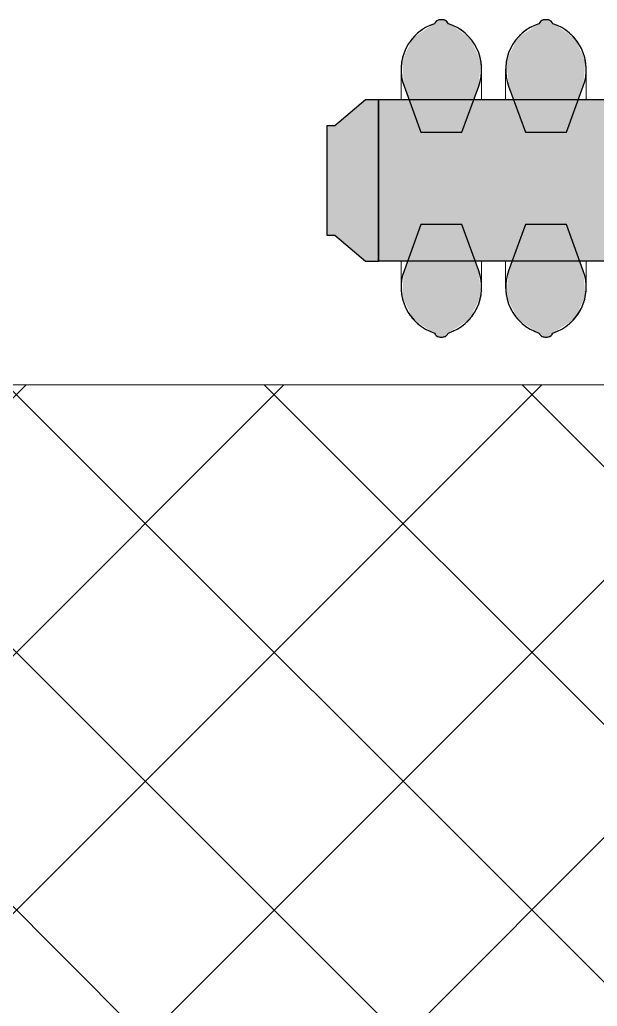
# Model space of a CAD drawing. Header units: inches. Extents: x -1287 to 1590, y -3558 to 989.
# Drawn here: x 929.92 to 947.87, y 535.02 to 565.69 of the extents above; entities that cross this region are included whole.
import ezdxf

# ---------------------------------------------------------------- set-up
doc = ezdxf.new("R2010")
doc.units = ezdxf.units.IN
doc.header["$MEASUREMENT"] = 0
doc.layers.add('A-GENM', color=13, linetype='Continuous', lineweight=9)
doc.layers.add('Q-CASE', color=31, linetype='Continuous', lineweight=9)

# ---------------------------------------------------------------- blocks, each defined once
blk = doc.blocks.new('Desk50 - Desk-7240542-1st Floor Construction')
at = {"layer": 'Q-CASE'}
h = blk.add_hatch(dxfattribs=at)
h.set_pattern_fill('FP_19', color=256, style=0, pattern_type=2)
h.set_pattern_definition([(45, (1354.494, 281.593), (-4.006467, 4.006467), []), (135, (1354.494, 281.593), (-4.006467, -4.006467), [])])
h.paths.add_polyline_path([(2283.603, 806.123), (2320.319, 806.123), (2320.319, 835.935), (2283.603, 835.935), (2283.603, 835.603), (2247.783, 835.603), (2247.783, 806.123)], flags=0)
blk.add_line((2320.319, 835.935), (2283.603, 835.935), dxfattribs=at)
blk = doc.blocks.new('Cast_Iron_Radiator_8182 - Cast_Iron_Radiator_8182-V46-1st Floor Construction')
at = {"layer": 'A-GENM'}
h = blk.add_hatch(color=7, dxfattribs=at)
h.paths.add_polyline_path([(11.726, 3.66), (11.379, 4.372), (10.693, 4.848), (10.626, 4.91), (10.463, 4.933), (10.374, 4.91), (10.282, 4.809), (9.621, 4.372), (9.274, 3.66), (9.339, 2.87), (9.861, 1.435), (11.139, 1.435), (11.661, 2.87)], flags=0)
h.paths.add_polyline_path([(11.726, -3.66), (11.661, -2.87), (11.139, -1.435), (9.861, -1.435), (9.339, -2.87), (9.274, -3.66), (9.621, -4.372), (10.307, -4.848), (10.374, -4.91), (10.537, -4.933), (10.626, -4.91), (10.718, -4.809), (11.379, -4.372), (11.605, -3.909)], flags=0)
h = blk.add_hatch(color=7, dxfattribs=at)
h.paths.add_polyline_path([(14.976, -3.66), (14.911, -2.87), (14.389, -1.435), (13.111, -1.435), (12.589, -2.87), (12.524, -3.66), (12.871, -4.372), (13.557, -4.848), (13.624, -4.91), (13.787, -4.933), (13.876, -4.91), (13.968, -4.809), (14.629, -4.372), (14.855, -3.909)], flags=0)
h.paths.add_polyline_path([(14.976, 3.66), (14.629, 4.372), (13.943, 4.848), (13.876, 4.91), (13.713, 4.933), (13.624, 4.91), (13.532, 4.809), (12.871, 4.372), (12.524, 3.66), (12.589, 2.87), (13.111, 1.435), (14.389, 1.435), (14.911, 2.87)], flags=0)
for points in [[(15.702, -2.438), (15.702, 2.561), (-7.179, 2.561), (-7.179, -2.438), (11.735, -2.438)], [(17.314, -1.634), (17.314, 1.77), (17.064, 1.77), (16.106, 2.574), (15.702, 2.574), (15.702, -2.438), (16.106, -2.438), (17.064, -1.634)]]:
    blk.add_hatch(color=7, dxfattribs=at).paths.add_polyline_path(points, flags=0)
at = {"layer": 'A-GENM', "color": 8, "lineweight": 30}
for p, q in [((10.537, 4.933), (10.463, 4.933)), ((13.787, 4.933), (13.713, 4.933)), ((10.307, 4.848), (10.282, 4.809)), ((10.718, 4.809), (10.693, 4.848)), ((13.557, 4.848), (13.532, 4.809)), ((13.968, 4.809), (13.943, 4.848)), ((9.339, 2.87), (9.861, 1.435)), ((11.139, 1.435), (11.661, 2.87)), ((12.589, 2.87), (13.111, 1.435)), ((14.389, 1.435), (14.911, 2.87)), ((15.702, 2.561), (-7.179, 2.561)), ((16.106, 2.574), (15.702, 2.574)), ((15.702, 2.574), (15.702, -2.438)), ((15.702, -2.438), (15.702, 2.561)), ((17.314, 1.77), (17.064, 1.77)), ((17.314, -1.634), (17.314, 1.77)), ((9.861, 1.435), (11.139, 1.435)), ((13.111, 1.435), (14.389, 1.435)), ((9.861, -1.435), (9.339, -2.87)), ((11.139, -1.435), (9.861, -1.435)), ((11.661, -2.87), (11.139, -1.435)), ((13.111, -1.435), (12.589, -2.87)), ((14.389, -1.435), (13.111, -1.435)), ((14.911, -2.87), (14.389, -1.435)), ((17.064, -1.634), (17.314, -1.634)), ((-7.179, -2.438), (15.702, -2.438)), ((15.702, -2.438), (16.106, -2.438)), ((10.282, -4.809), (10.307, -4.848)), ((10.693, -4.848), (10.718, -4.809)), ((13.532, -4.809), (13.557, -4.848)), ((13.943, -4.848), (13.968, -4.809)), ((10.463, -4.933), (10.537, -4.933)), ((13.713, -4.933), (13.787, -4.933))]:
    blk.add_line(p, q, dxfattribs=at)
at = {"layer": 'A-GENM', "flags": 128}
for points in [[(10.307, 4.848), (10.312, 4.854), (10.316, 4.86), (10.321, 4.866), (10.325, 4.872), (10.331, 4.877), (10.336, 4.882), (10.341, 4.887), (10.347, 4.892), (10.353, 4.896), (10.359, 4.901), (10.365, 4.905), (10.372, 4.909), (10.378, 4.912), (10.385, 4.915), (10.392, 4.918), (10.399, 4.921), (10.406, 4.924), (10.413, 4.926), (10.42, 4.928), (10.427, 4.929), (10.434, 4.93), (10.442, 4.931), (10.449, 4.932), (10.457, 4.933), (10.463, 4.933)], [(10.537, 4.933), (10.544, 4.932), (10.552, 4.932), (10.559, 4.931), (10.567, 4.93), (10.574, 4.929), (10.581, 4.927), (10.588, 4.925), (10.595, 4.923), (10.602, 4.921), (10.609, 4.918), (10.616, 4.915), (10.623, 4.912), (10.629, 4.908), (10.636, 4.904), (10.642, 4.9), (10.648, 4.896), (10.654, 4.891), (10.659, 4.887), (10.665, 4.882), (10.67, 4.876), (10.675, 4.871), (10.68, 4.865), (10.685, 4.859), (10.689, 4.854), (10.693, 4.848)], [(13.557, 4.848), (13.562, 4.854), (13.566, 4.86), (13.571, 4.866), (13.575, 4.872), (13.581, 4.877), (13.586, 4.882), (13.591, 4.887), (13.597, 4.892), (13.603, 4.896), (13.609, 4.901), (13.615, 4.905), (13.622, 4.909), (13.628, 4.912), (13.635, 4.915), (13.642, 4.918), (13.649, 4.921), (13.656, 4.924), (13.663, 4.926), (13.67, 4.928), (13.677, 4.929), (13.684, 4.93), (13.692, 4.931), (13.699, 4.932), (13.707, 4.933), (13.713, 4.933)], [(13.787, 4.933), (13.794, 4.932), (13.802, 4.932), (13.809, 4.931), (13.817, 4.93), (13.824, 4.929), (13.831, 4.927), (13.838, 4.925), (13.845, 4.923), (13.852, 4.921), (13.859, 4.918), (13.866, 4.915), (13.873, 4.912), (13.879, 4.908), (13.886, 4.904), (13.892, 4.9), (13.898, 4.896), (13.904, 4.891), (13.909, 4.887), (13.915, 4.882), (13.92, 4.876), (13.925, 4.871), (13.93, 4.865), (13.935, 4.859), (13.939, 4.854), (13.943, 4.848)], [(9.248, 3.383), (9.249, 3.443), (9.253, 3.503), (9.259, 3.563), (9.267, 3.622), (9.278, 3.681), (9.291, 3.74), (9.307, 3.798), (9.324, 3.855), (9.344, 3.911), (9.367, 3.967), (9.391, 4.022), (9.418, 4.076), (9.446, 4.128), (9.477, 4.18), (9.51, 4.23), (9.545, 4.279), (9.582, 4.326), (9.62, 4.372), (9.661, 4.416), (9.703, 4.459), (9.747, 4.5), (9.792, 4.539), (9.839, 4.576), (9.888, 4.612), (9.938, 4.645), (9.989, 4.677), (10.041, 4.706), (10.095, 4.733), (10.149, 4.758), (10.205, 4.781), (10.261, 4.802), (10.282, 4.809)], [(10.718, 4.809), (10.775, 4.789), (10.831, 4.767), (10.885, 4.743), (10.939, 4.716), (10.992, 4.688), (11.044, 4.657), (11.094, 4.624), (11.143, 4.59), (11.191, 4.553), (11.237, 4.515), (11.281, 4.474), (11.324, 4.432), (11.365, 4.389), (11.404, 4.343), (11.442, 4.296), (11.477, 4.248), (11.511, 4.198), (11.543, 4.147), (11.572, 4.095), (11.599, 4.042), (11.625, 3.987), (11.648, 3.932), (11.669, 3.876), (11.687, 3.819), (11.703, 3.761), (11.717, 3.703), (11.729, 3.644), (11.738, 3.585), (11.745, 3.525), (11.75, 3.465), (11.752, 3.405), (11.752, 3.383)], [(12.498, 3.383), (12.499, 3.443), (12.503, 3.503), (12.509, 3.563), (12.517, 3.622), (12.528, 3.681), (12.541, 3.74), (12.557, 3.798), (12.574, 3.855), (12.594, 3.911), (12.617, 3.967), (12.641, 4.022), (12.668, 4.076), (12.696, 4.128), (12.727, 4.18), (12.76, 4.23), (12.795, 4.279), (12.832, 4.326), (12.87, 4.372), (12.911, 4.416), (12.953, 4.459), (12.997, 4.5), (13.042, 4.539), (13.089, 4.576), (13.138, 4.612), (13.188, 4.645), (13.239, 4.677), (13.291, 4.706), (13.345, 4.733), (13.399, 4.758), (13.455, 4.781), (13.511, 4.802), (13.532, 4.809)], [(13.968, 4.809), (14.025, 4.789), (14.081, 4.767), (14.135, 4.743), (14.189, 4.716), (14.242, 4.688), (14.294, 4.657), (14.344, 4.624), (14.393, 4.59), (14.441, 4.553), (14.487, 4.515), (14.531, 4.474), (14.574, 4.432), (14.615, 4.389), (14.654, 4.343), (14.692, 4.296), (14.727, 4.248), (14.761, 4.198), (14.793, 4.147), (14.822, 4.095), (14.849, 4.042), (14.875, 3.987), (14.898, 3.932), (14.919, 3.876), (14.937, 3.819), (14.953, 3.761), (14.967, 3.703), (14.979, 3.644), (14.988, 3.585), (14.995, 3.525), (15, 3.465), (15.002, 3.405), (15.002, 3.383)], [(9.248, 2.571), (9.248, 2.642), (9.248, 2.71), (9.248, 2.775), (9.248, 2.837), (9.248, 2.896), (9.248, 2.952), (9.248, 3.005), (9.248, 3.055), (9.248, 3.102), (9.248, 3.145), (9.248, 3.185), (9.248, 3.221), (9.248, 3.254), (9.248, 3.283), (9.248, 3.309), (9.248, 3.33), (9.248, 3.348), (9.248, 3.363), (9.248, 3.373), (9.248, 3.38), (9.248, 3.383), (9.248, 3.383)], [(11.752, 3.383), (11.752, 3.381), (11.752, 3.375), (11.752, 3.366), (11.752, 3.353), (11.752, 3.336), (11.752, 3.315), (11.752, 3.29), (11.752, 3.262), (11.752, 3.23), (11.752, 3.195), (11.752, 3.156), (11.752, 3.114), (11.752, 3.068), (11.752, 3.019), (11.752, 2.967), (11.752, 2.911), (11.752, 2.853), (11.752, 2.792), (11.752, 2.727), (11.752, 2.66), (11.752, 2.591), (11.752, 2.561)], [(12.498, 2.571), (12.498, 2.642), (12.498, 2.71), (12.498, 2.775), (12.498, 2.837), (12.498, 2.896), (12.498, 2.952), (12.498, 3.005), (12.498, 3.055), (12.498, 3.102), (12.498, 3.145), (12.498, 3.185), (12.498, 3.221), (12.498, 3.254), (12.498, 3.283), (12.498, 3.309), (12.498, 3.33), (12.498, 3.348), (12.498, 3.363), (12.498, 3.373), (12.498, 3.38), (12.498, 3.383), (12.498, 3.383)], [(15.002, 3.383), (15.002, 3.381), (15.002, 3.375), (15.002, 3.366), (15.002, 3.353), (15.002, 3.336), (15.002, 3.315), (15.002, 3.29), (15.002, 3.262), (15.002, 3.23), (15.002, 3.195), (15.002, 3.156), (15.002, 3.114), (15.002, 3.068), (15.002, 3.019), (15.002, 2.967), (15.002, 2.911), (15.002, 2.853), (15.002, 2.792), (15.002, 2.727), (15.002, 2.66), (15.002, 2.591), (15.002, 2.561)], [(9.248, -3.383), (9.248, -3.381), (9.248, -3.375), (9.248, -3.366), (9.248, -3.353), (9.248, -3.336), (9.248, -3.315), (9.248, -3.29), (9.248, -3.262), (9.248, -3.23), (9.248, -3.195), (9.248, -3.156), (9.248, -3.114), (9.248, -3.068), (9.248, -3.019), (9.248, -2.967), (9.248, -2.911), (9.248, -2.853), (9.248, -2.792), (9.248, -2.727), (9.248, -2.66), (9.248, -2.591), (9.248, -2.518), (9.248, -2.444)], [(11.752, -2.438), (11.752, -2.498), (11.752, -2.571), (11.752, -2.642), (11.752, -2.71), (11.752, -2.775), (11.752, -2.837), (11.752, -2.896), (11.752, -2.952), (11.752, -3.005), (11.752, -3.055), (11.752, -3.102), (11.752, -3.145), (11.752, -3.185), (11.752, -3.221), (11.752, -3.254), (11.752, -3.283), (11.752, -3.309), (11.752, -3.33), (11.752, -3.348), (11.752, -3.363), (11.752, -3.373), (11.752, -3.38), (11.752, -3.383), (11.752, -3.383)], [(12.498, -3.383), (12.498, -3.381), (12.498, -3.375), (12.498, -3.366), (12.498, -3.353), (12.498, -3.336), (12.498, -3.315), (12.498, -3.29), (12.498, -3.262), (12.498, -3.23), (12.498, -3.195), (12.498, -3.156), (12.498, -3.114), (12.498, -3.068), (12.498, -3.019), (12.498, -2.967), (12.498, -2.911), (12.498, -2.853), (12.498, -2.792), (12.498, -2.727), (12.498, -2.66), (12.498, -2.591), (12.498, -2.518), (12.498, -2.444)], [(15.002, -2.438), (15.002, -2.498), (15.002, -2.571), (15.002, -2.642), (15.002, -2.71), (15.002, -2.775), (15.002, -2.837), (15.002, -2.896), (15.002, -2.952), (15.002, -3.005), (15.002, -3.055), (15.002, -3.102), (15.002, -3.145), (15.002, -3.185), (15.002, -3.221), (15.002, -3.254), (15.002, -3.283), (15.002, -3.309), (15.002, -3.33), (15.002, -3.348), (15.002, -3.363), (15.002, -3.373), (15.002, -3.38), (15.002, -3.383), (15.002, -3.383)], [(10.282, -4.809), (10.225, -4.789), (10.169, -4.767), (10.115, -4.743), (10.061, -4.716), (10.008, -4.688), (9.956, -4.657), (9.906, -4.624), (9.857, -4.59), (9.809, -4.553), (9.763, -4.515), (9.719, -4.474), (9.676, -4.432), (9.635, -4.389), (9.596, -4.343), (9.558, -4.296), (9.523, -4.248), (9.489, -4.198), (9.457, -4.147), (9.428, -4.095), (9.401, -4.042), (9.375, -3.987), (9.352, -3.932), (9.331, -3.876), (9.313, -3.819), (9.297, -3.761), (9.283, -3.703), (9.271, -3.644), (9.262, -3.585), (9.255, -3.525), (9.25, -3.465), (9.248, -3.405), (9.248, -3.383)], [(11.752, -3.383), (11.751, -3.443), (11.747, -3.503), (11.741, -3.563), (11.733, -3.622), (11.722, -3.681), (11.709, -3.74), (11.693, -3.798), (11.676, -3.855), (11.656, -3.911), (11.633, -3.967), (11.609, -4.022), (11.582, -4.076), (11.554, -4.128), (11.523, -4.18), (11.49, -4.23), (11.455, -4.279), (11.418, -4.326), (11.38, -4.372), (11.339, -4.416), (11.297, -4.459), (11.253, -4.5), (11.208, -4.539), (11.161, -4.576), (11.112, -4.612), (11.062, -4.645), (11.011, -4.677), (10.959, -4.706), (10.905, -4.733), (10.851, -4.758), (10.795, -4.781), (10.739, -4.802), (10.718, -4.809)], [(13.532, -4.809), (13.475, -4.789), (13.419, -4.767), (13.365, -4.743), (13.311, -4.716), (13.258, -4.688), (13.206, -4.657), (13.156, -4.624), (13.107, -4.59), (13.059, -4.553), (13.013, -4.515), (12.969, -4.474), (12.926, -4.432), (12.885, -4.389), (12.846, -4.343), (12.808, -4.296), (12.773, -4.248), (12.739, -4.198), (12.707, -4.147), (12.678, -4.095), (12.651, -4.042), (12.625, -3.987), (12.602, -3.932), (12.581, -3.876), (12.563, -3.819), (12.547, -3.761), (12.533, -3.703), (12.521, -3.644), (12.512, -3.585), (12.505, -3.525), (12.5, -3.465), (12.498, -3.405), (12.498, -3.383)], [(15.002, -3.383), (15.001, -3.443), (14.997, -3.503), (14.991, -3.563), (14.983, -3.622), (14.972, -3.681), (14.959, -3.74), (14.943, -3.798), (14.926, -3.855), (14.906, -3.911), (14.883, -3.967), (14.859, -4.022), (14.832, -4.076), (14.804, -4.128), (14.773, -4.18), (14.74, -4.23), (14.705, -4.279), (14.668, -4.326), (14.63, -4.372), (14.589, -4.416), (14.547, -4.459), (14.503, -4.5), (14.458, -4.539), (14.411, -4.576), (14.362, -4.612), (14.312, -4.645), (14.261, -4.677), (14.209, -4.706), (14.155, -4.733), (14.101, -4.758), (14.045, -4.781), (13.989, -4.802), (13.968, -4.809)], [(10.463, -4.933), (10.456, -4.932), (10.448, -4.932), (10.441, -4.931), (10.433, -4.93), (10.426, -4.929), (10.419, -4.927), (10.412, -4.925), (10.405, -4.923), (10.398, -4.921), (10.391, -4.918), (10.384, -4.915), (10.377, -4.912), (10.371, -4.908), (10.364, -4.904), (10.358, -4.9), (10.352, -4.896), (10.346, -4.891), (10.341, -4.887), (10.335, -4.882), (10.33, -4.876), (10.325, -4.871), (10.32, -4.865), (10.315, -4.859), (10.311, -4.854), (10.307, -4.848)], [(10.693, -4.848), (10.688, -4.854), (10.684, -4.86), (10.679, -4.866), (10.675, -4.872), (10.669, -4.877), (10.664, -4.882), (10.659, -4.887), (10.653, -4.892), (10.647, -4.896), (10.641, -4.901), (10.635, -4.905), (10.628, -4.909), (10.622, -4.912), (10.615, -4.915), (10.608, -4.918), (10.601, -4.921), (10.594, -4.924), (10.587, -4.926), (10.58, -4.928), (10.573, -4.929), (10.566, -4.93), (10.558, -4.931), (10.551, -4.932), (10.543, -4.933), (10.537, -4.933)], [(13.713, -4.933), (13.706, -4.932), (13.698, -4.932), (13.691, -4.931), (13.683, -4.93), (13.676, -4.929), (13.669, -4.927), (13.662, -4.925), (13.655, -4.923), (13.648, -4.921), (13.641, -4.918), (13.634, -4.915), (13.627, -4.912), (13.621, -4.908), (13.614, -4.904), (13.608, -4.9), (13.602, -4.896), (13.596, -4.891), (13.591, -4.887), (13.585, -4.882), (13.58, -4.876), (13.575, -4.871), (13.57, -4.865), (13.565, -4.859), (13.561, -4.854), (13.557, -4.848)], [(13.943, -4.848), (13.938, -4.854), (13.934, -4.86), (13.929, -4.866), (13.925, -4.872), (13.919, -4.877), (13.914, -4.882), (13.909, -4.887), (13.903, -4.892), (13.897, -4.896), (13.891, -4.901), (13.885, -4.905), (13.878, -4.909), (13.872, -4.912), (13.865, -4.915), (13.858, -4.918), (13.851, -4.921), (13.844, -4.924), (13.837, -4.926), (13.83, -4.928), (13.823, -4.929), (13.816, -4.93), (13.808, -4.931), (13.801, -4.932), (13.793, -4.933), (13.787, -4.933)]]:
    blk.add_lwpolyline(points, dxfattribs=at)
at = {"layer": 'A-GENM', "color": 8, "lineweight": 30, "flags": 128}
for points in [[(17.064, 1.77), (16.585, 2.172), (16.106, 2.574)], [(16.106, -2.438), (16.585, -2.036), (17.064, -1.634)]]:
    blk.add_lwpolyline(points, dxfattribs=at)
at = {"layer": 'A-GENM', "color": 8, "lineweight": 30}
for centre, radius, start, end in [((10.463, 4.747), 0.186, 90, 147), ((10.537, 4.747), 0.186, 33, 90), ((13.713, 4.747), 0.186, 90, 147), ((13.787, 4.747), 0.186, 33, 90), ((10.748, 3.383), 1.5, 108.1106, 200), ((10.252, 3.383), 1.5, 340, 71.8894), ((13.998, 3.383), 1.5, 108.1106, 200), ((13.502, 3.383), 1.5, 340, 71.8894), ((10.748, -3.383), 1.5, 160, 251.8894), ((10.252, -3.383), 1.5, 288.1106, 20), ((13.998, -3.383), 1.5, 160, 251.8894), ((13.502, -3.383), 1.5, 288.1106, 20), ((10.463, -4.747), 0.186, 213, 270), ((10.537, -4.747), 0.186, 270, 327), ((13.713, -4.747), 0.186, 213, 270), ((13.787, -4.747), 0.186, 270, 327)]:
    blk.add_arc(centre, radius, start, end, dxfattribs=at)

msp = doc.modelspace()

# ---------------------------------------------------------------- block references
at = {"layer": 'A-GENM', "rotation": 180}
msp.add_blockref('Cast_Iron_Radiator_8182 - Cast_Iron_Radiator_8182-V46-1st Floor Construction', (956.776, 560.759), dxfattribs=at)
at = {"layer": 'Q-CASE'}
msp.add_blockref('Desk50 - Desk-7240542-1st Floor Construction', (-1354.494, -281.593), dxfattribs=at)

doc.saveas('drawing.dxf')
